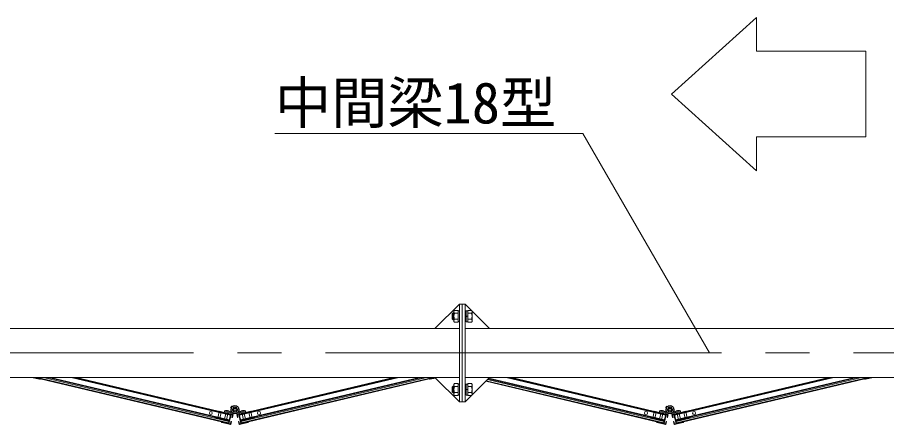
# Model space of a CAD drawing. Units: millimetres, scale not verified. Extents: x -12090 to 12090, y -18325 to 18325.
# Drawn here: x -5860 to -4082, y 14578 to 15412 of the extents above; entities that cross this region are included whole.
import ezdxf
from ezdxf.enums import TextEntityAlignment as Align

# ---------------------------------------------------------------- set-up
doc = ezdxf.new("R2010")
doc.units = ezdxf.units.MM
doc.header["$LTSCALE"] = 90
doc.linetypes.add('CHAIN2', pattern=[12, 9, -1, 1, -1])
doc.linetypes.add('DASHED1', pattern=[1.8, 1.2, -0.6])
for name, color, linetype, lineweight in [('0-6_ﾎﾞﾙﾄ類', 134, 'Continuous', 18), ('1-3_中間梁18', 134, 'Continuous', 18), ('1-6_通芯', 134, 'CHAIN2', 18), ('1-9_標準ﾊﾟﾈﾙ', 134, 'Continuous', 18), ('1-B_文字', 134, 'Continuous', 18), ('1-D_連結用梁45', 134, 'Continuous', 18)]:
    doc.layers.add(name, color=color, linetype=linetype, lineweight=lineweight)
doc.styles.add('ＭＳ ゴシック', font='')
doc.styles.get('ＭＳ ゴシック').set_extended_font_data('MS Gothic')

msp = doc.modelspace()

# ---------------------------------------------------------------- linework, layer by layer
at = {"layer": '0-6_ﾎﾞﾙﾄ類'}
for p, q in [((-4967.5, 14810.5), (-4965.87, 14812.13)), ((-4968.89, 14807), (-4970.89, 14805)), ((-4970.89, 14795), (-4970.89, 14805)), ((-4968.89, 14793), (-4970.89, 14795)), ((-4967.5, 14805.8), (-4970.1, 14805.8)), ((-4967.5, 14794.2), (-4970.1, 14794.2)), ((-4968.89, 14793), (-4968.89, 14807)), ((-4967.5, 14807), (-4968.89, 14807)), ((-4967.5, 14793), (-4968.89, 14793)), ((-4967.5, 14789.5), (-4967.5, 14810.5)), ((-4965.87, 14806.06), (-4958.5, 14806.06)), ((-4965.87, 14793.94), (-4958.5, 14793.94)), ((-4938.89, 14800.81), (-4941.89, 14800)), ((-4938.89, 14800), (-4941.89, 14799.19)), ((-4931.51, 14806.06), (-4938.89, 14806.06)), ((-4931.51, 14793.94), (-4938.89, 14793.94)), ((-4967.5, 14789.5), (-4965.87, 14787.87)), ((-4929.89, 14789.5), (-4931.51, 14787.87)), ((-4968.89, 14657), (-4970.89, 14655)), ((-4970.89, 14645), (-4970.89, 14655)), ((-4967.5, 14655.8), (-4970.1, 14655.8)), ((-4968.89, 14643), (-4968.89, 14657)), ((-4967.5, 14657), (-4968.89, 14657)), ((-4967.5, 14660.5), (-4965.87, 14662.12)), ((-4967.5, 14639.5), (-4967.5, 14660.5)), ((-4965.87, 14656.06), (-4958.5, 14656.06)), ((-4938.89, 14650.8), (-4941.89, 14650)), ((-4931.51, 14656.06), (-4938.89, 14656.06)), ((-4968.89, 14643), (-4970.89, 14645)), ((-4967.5, 14644.2), (-4970.1, 14644.2)), ((-4967.5, 14643), (-4968.89, 14643)), ((-4967.5, 14639.5), (-4965.87, 14637.88)), ((-4965.87, 14643.94), (-4958.5, 14643.94)), ((-4938.89, 14650), (-4941.89, 14649.19)), ((-4931.51, 14643.94), (-4938.89, 14643.94)), ((-4929.89, 14639.5), (-4931.51, 14637.88)), ((-5418.08, 14603.78), (-5420.97, 14608.77)), ((-5412.3, 14603.78), (-5418.08, 14603.78)), ((-5412.3, 14613.78), (-5409.42, 14608.77)), ((-5409.42, 14608.77), (-5412.3, 14603.78)), ((-4528.08, 14603.78), (-4530.97, 14608.77)), ((-4522.3, 14603.78), (-4528.08, 14603.78)), ((-4522.3, 14613.78), (-4519.42, 14608.77)), ((-4519.42, 14608.77), (-4522.3, 14603.78))]:
    msp.add_line(p, q, dxfattribs=at)
for points in [[(-4965.87, 14812.13), (-4958.5, 14812.13), (-4958.5, 14787.87), (-4965.87, 14787.87)], [(-4931.51, 14812.13), (-4938.89, 14812.13), (-4938.89, 14787.87), (-4931.51, 14787.87)], [(-4929.89, 14789.5), (-4929.89, 14810.5), (-4931.51, 14812.13)], [(-4965.87, 14662.12), (-4958.5, 14662.12), (-4958.5, 14637.88), (-4965.87, 14637.88)], [(-4931.51, 14662.12), (-4938.89, 14662.12), (-4938.89, 14637.88), (-4931.51, 14637.88)], [(-4929.89, 14639.5), (-4929.89, 14660.5), (-4931.51, 14662.12)], [(-5420.97, 14608.77), (-5418.08, 14613.78), (-5412.3, 14613.78)], [(-4530.97, 14608.77), (-4528.08, 14613.78), (-4522.3, 14613.78)]]:
    msp.add_lwpolyline(points, dxfattribs=at)
for points in [[(-4958.5, 14789), (-4958.5, 14811), (-4956.19, 14811), (-4956.19, 14789)], [(-4941.89, 14811), (-4941.89, 14789), (-4944.19, 14789), (-4944.19, 14811)], [(-4941.89, 14811.35), (-4941.89, 14788.65), (-4938.89, 14788.65), (-4938.89, 14811.35)], [(-4958.5, 14639), (-4958.5, 14661), (-4956.19, 14661), (-4956.19, 14639)], [(-4941.89, 14661), (-4941.89, 14639), (-4944.19, 14639), (-4944.19, 14661)], [(-4941.89, 14661.35), (-4941.89, 14638.65), (-4938.89, 14638.65), (-4938.89, 14661.35)]]:
    msp.add_lwpolyline(points, close=True, dxfattribs=at)
for centre, radius in [((-5415.19, 14608.77), 4.9), ((-5415.19, 14608.77), 3), ((-5415.19, 14608.77), 2.46), ((-4525.19, 14608.77), 4.9), ((-4525.19, 14608.77), 3), ((-4525.19, 14608.77), 2.46)]:
    msp.add_circle(centre, radius, dxfattribs=at)
for centre, radius, start, end in [((-4962.83, 14809.1), 4.28, 135, 225), ((-4934.55, 14809.1), 4.28, 315, 45), ((-4955.37, 14800), 12.12, 150, 210), ((-4962.83, 14790.91), 4.28, 135, 225), ((-4942.02, 14800), 12.12, 330, 30), ((-4934.55, 14790.91), 4.28, 315, 45), ((-4955.37, 14650), 12.12, 150, 210), ((-4962.83, 14659.09), 4.28, 135, 225), ((-4934.55, 14659.09), 4.28, 315, 45), ((-4942.02, 14650), 12.12, 330, 30), ((-4962.83, 14640.9), 4.28, 135, 225), ((-4934.55, 14640.9), 4.28, 315, 45)]:
    msp.add_arc(centre, radius, start, end, dxfattribs=at)
at = {"layer": '1-3_中間梁18'}
for points in [[(-4944.19, 14625), (-4944.19, 14825), (-4950.19, 14825), (-4950.19, 14625)], [(-4944.19, 14775), (-4894.19, 14775), (-4944.19, 14825)], [(-4944.19, 14675), (-3156.19, 14675), (-3156.19, 14775), (-4944.19, 14775)], [(-4944.19, 14675), (-4894.19, 14675), (-4944.19, 14625)]]:
    msp.add_lwpolyline(points, close=True, dxfattribs=at)
at = {"layer": '1-6_通芯'}
msp.add_line((-9550.2, 14725), (2890.81, 14725), dxfattribs=at)
at = {"layer": '1-9_標準ﾊﾟﾈﾙ'}
for p, q in [((-5831.51, 14675), (-5814.73, 14671.02)), ((-5825.02, 14675), (-5812.93, 14672.13)), ((-5819.82, 14675), (-5428.1, 14581.96)), ((-5799.92, 14673.87), (-5797, 14673.18)), ((-5796.66, 14674.64), (-5797, 14673.18)), ((-5792.99, 14675), (-5426.67, 14587.99)), ((-5750.15, 14675), (-5424.38, 14597.62)), ((-5080.24, 14675), (-5406.01, 14597.62)), ((-5037.4, 14675), (-5403.73, 14587.99)), ((-5010.56, 14675), (-5402.29, 14581.96)), ((-5033.73, 14674.64), (-5033.38, 14673.18)), ((-5030.46, 14673.87), (-5033.38, 14673.18)), ((-5006.03, 14674.84), (-5017.46, 14672.13)), ((-5004.79, 14673.6), (-5015.65, 14671.02)), ((-4895.88, 14673.31), (-4536.67, 14587.99)), ((-4860.15, 14675), (-4534.38, 14597.62)), ((-4190.24, 14675), (-4516.01, 14597.62)), ((-4147.4, 14675), (-4513.73, 14587.99)), ((-4120.57, 14675), (-4512.28, 14581.96)), ((-4143.73, 14674.64), (-4143.38, 14673.18)), ((-4140.47, 14673.87), (-4143.38, 14673.18)), ((-4115.38, 14675), (-4127.46, 14672.13)), ((-4108.88, 14675), (-4125.65, 14671.02)), ((-4901.03, 14668.16), (-4538.1, 14581.96)), ((-5422.15, 14615.58), (-5423.88, 14613.12)), ((-5420.75, 14615.21), (-5421.46, 14615.7)), ((-4532.15, 14615.58), (-4533.88, 14613.12)), ((-4530.75, 14615.21), (-4531.45, 14615.7)), ((-5448.42, 14604.57), (-5448.19, 14605.54)), ((-5424.1, 14598.79), (-5448.42, 14604.57)), ((-5447.59, 14605.91), (-5419.38, 14599.22)), ((-5424.1, 14598.79), (-5426.95, 14586.82)), ((-5423.75, 14612.43), (-5423.08, 14611.95)), ((-5423.7, 14608.77), (-5423.7, 14604.34)), ((-5419.01, 14598.61), (-5420.45, 14592.53)), ((-5411.39, 14598.61), (-5409.94, 14592.53)), ((-5382.8, 14605.91), (-5411.02, 14599.22)), ((-5406.7, 14608.77), (-5406.7, 14604.34)), ((-5406.29, 14598.79), (-5381.96, 14604.57)), ((-5406.29, 14598.79), (-5403.45, 14586.82)), ((-5404.98, 14604.76), (-5404.52, 14602.81)), ((-5381.96, 14604.57), (-5382.2, 14605.54)), ((-4558.42, 14604.57), (-4558.19, 14605.54)), ((-4534.1, 14598.79), (-4558.42, 14604.57)), ((-4557.59, 14605.91), (-4529.38, 14599.22)), ((-4534.1, 14598.79), (-4536.94, 14586.82)), ((-4533.75, 14612.43), (-4533.07, 14611.95)), ((-4533.7, 14608.77), (-4533.7, 14604.34)), ((-4529.01, 14598.61), (-4530.45, 14592.53)), ((-4521.38, 14598.61), (-4519.93, 14592.53)), ((-4492.8, 14605.91), (-4521.02, 14599.22)), ((-4516.69, 14608.77), (-4516.69, 14604.34)), ((-4516.29, 14598.79), (-4491.96, 14604.57)), ((-4516.29, 14598.79), (-4513.45, 14586.82)), ((-4514.98, 14604.76), (-4514.52, 14602.81)), ((-4491.96, 14604.57), (-4492.2, 14605.54)), ((-5456.13, 14593.76), (-5456.47, 14592.3)), ((-5453.56, 14591.6), (-5456.47, 14592.3)), ((-5426.95, 14586.82), (-5456.13, 14593.76)), ((-5443.83, 14589.3), (-5444.2, 14589.9)), ((-5427.29, 14585.36), (-5443.83, 14589.3)), ((-5428.38, 14580.79), (-5442.72, 14584.2)), ((-5424.35, 14578.29), (-5441.62, 14582.39)), ((-5427.29, 14585.36), (-5428.38, 14580.79)), ((-5422.29, 14584.74), (-5423.74, 14578.67)), ((-5423.27, 14584.98), (-5422.29, 14584.74)), ((-5421.42, 14592.76), (-5420.45, 14592.53)), ((-5408.96, 14592.76), (-5409.94, 14592.53)), ((-5407.12, 14584.98), (-5408.09, 14584.74)), ((-5408.09, 14584.74), (-5406.64, 14578.67)), ((-5406.05, 14578.29), (-5388.78, 14582.39)), ((-5403.45, 14586.82), (-5374.26, 14593.76)), ((-5403.1, 14585.36), (-5386.55, 14589.3)), ((-5403.1, 14585.36), (-5402.02, 14580.79)), ((-5402.02, 14580.79), (-5387.66, 14584.2)), ((-5386.55, 14589.3), (-5386.18, 14589.9)), ((-5376.82, 14591.6), (-5373.91, 14592.3)), ((-5374.26, 14593.76), (-5373.91, 14592.3)), ((-4566.13, 14593.76), (-4566.47, 14592.3)), ((-4563.56, 14591.6), (-4566.47, 14592.3)), ((-4536.94, 14586.82), (-4566.13, 14593.76)), ((-4553.83, 14589.3), (-4554.2, 14589.9)), ((-4537.29, 14585.36), (-4553.83, 14589.3)), ((-4538.38, 14580.79), (-4552.72, 14584.2)), ((-4534.34, 14578.29), (-4551.62, 14582.39)), ((-4537.29, 14585.36), (-4538.38, 14580.79)), ((-4532.3, 14584.74), (-4533.74, 14578.67)), ((-4533.27, 14584.98), (-4532.3, 14584.74)), ((-4531.42, 14592.76), (-4530.45, 14592.53)), ((-4518.96, 14592.76), (-4519.93, 14592.53)), ((-4517.12, 14584.98), (-4518.09, 14584.74)), ((-4518.09, 14584.74), (-4516.65, 14578.67)), ((-4516.05, 14578.29), (-4498.78, 14582.39)), ((-4513.45, 14586.82), (-4484.26, 14593.76)), ((-4513.1, 14585.36), (-4496.56, 14589.3)), ((-4513.1, 14585.36), (-4512.01, 14580.79)), ((-4512.01, 14580.79), (-4497.66, 14584.2)), ((-4496.56, 14589.3), (-4496.18, 14589.9)), ((-4486.83, 14591.6), (-4483.91, 14592.3)), ((-4484.26, 14593.76), (-4483.91, 14592.3))]:
    msp.add_line(p, q, dxfattribs=at)
at = {"layer": '1-9_標準ﾊﾟﾈﾙ', "linetype": 'DASHED1'}
for p, q in [((-5447.55, 14604.36), (-5450.39, 14592.39)), ((-5443.46, 14603.39), (-5446.31, 14591.42)), ((-5433.93, 14601.12), (-5436.76, 14589.16)), ((-5433.58, 14602.59), (-5433.93, 14601.12)), ((-5429.84, 14600.16), (-5432.68, 14588.19)), ((-5429.49, 14601.62), (-5429.84, 14600.16)), ((-5400.89, 14601.62), (-5400.55, 14600.16)), ((-5400.55, 14600.16), (-5397.7, 14588.19)), ((-5396.81, 14602.59), (-5396.46, 14601.12)), ((-5396.46, 14601.12), (-5393.62, 14589.16)), ((-5386.92, 14603.39), (-5384.08, 14591.42)), ((-5382.84, 14604.36), (-5379.99, 14592.39)), ((-4557.55, 14604.36), (-4560.39, 14592.39)), ((-4553.46, 14603.39), (-4556.3, 14591.42)), ((-4543.93, 14601.12), (-4546.76, 14589.16)), ((-4543.58, 14602.59), (-4543.93, 14601.12)), ((-4539.84, 14600.16), (-4542.68, 14588.19)), ((-4539.49, 14601.62), (-4539.84, 14600.16)), ((-4510.89, 14601.62), (-4510.55, 14600.16)), ((-4510.55, 14600.16), (-4507.7, 14588.19)), ((-4506.8, 14602.59), (-4506.46, 14601.12)), ((-4506.46, 14601.12), (-4503.62, 14589.16)), ((-4496.92, 14603.39), (-4494.09, 14591.42)), ((-4492.84, 14604.36), (-4490, 14592.39)), ((-5450.39, 14592.39), (-5450.62, 14591.42)), ((-5446.31, 14591.42), (-5446.53, 14590.45)), ((-5384.08, 14591.42), (-5383.85, 14590.45)), ((-5379.99, 14592.39), (-5379.77, 14591.42)), ((-4560.39, 14592.39), (-4560.62, 14591.42)), ((-4556.3, 14591.42), (-4556.54, 14590.45)), ((-4494.09, 14591.42), (-4493.85, 14590.45)), ((-4490, 14592.39), (-4489.77, 14591.42))]:
    msp.add_line(p, q, dxfattribs=at)
at = {"layer": '1-9_標準ﾊﾟﾈﾙ'}
for points in [[(-5825.02, 14675), (-5428.38, 14580.79), (-5423.82, 14599.96), (-5739.77, 14675)], [(-5819.82, 14675), (-5428.1, 14581.96), (-5427.4, 14584.88), (-5806.84, 14675)], [(-5799.92, 14673.87), (-5800.29, 14674.47), (-5802.52, 14675)], [(-5798.19, 14675), (-5426.95, 14586.82), (-5424.1, 14598.79), (-5744.96, 14675)], [(-5006.03, 14674.84), (-5402.02, 14580.79), (-5406.56, 14599.96), (-5090.62, 14675)], [(-5032.21, 14675), (-5403.45, 14586.82), (-5406.29, 14598.79), (-5085.43, 14675)], [(-5010.56, 14675), (-5402.29, 14581.96), (-5402.98, 14584.88), (-5023.55, 14675)], [(-5030.46, 14673.87), (-5030.09, 14674.47), (-5027.88, 14675)], [(-4902.03, 14667.17), (-4538.38, 14580.79), (-4533.82, 14599.96), (-4849.77, 14675)], [(-4901.03, 14668.16), (-4538.1, 14581.96), (-4537.4, 14584.88), (-4898.54, 14670.66)], [(-4896.88, 14672.31), (-4536.94, 14586.82), (-4534.1, 14598.79), (-4854.96, 14675)], [(-4115.38, 14675), (-4512.01, 14580.79), (-4516.56, 14599.96), (-4200.62, 14675)], [(-4142.2, 14675), (-4513.45, 14586.82), (-4516.29, 14598.79), (-4195.43, 14675)], [(-4120.57, 14675), (-4512.28, 14581.96), (-4512.99, 14584.88), (-4133.55, 14675)], [(-4140.47, 14673.87), (-4140.09, 14674.47), (-4137.88, 14675)], [(-5422.23, 14604), (-5436.11, 14607.3), (-5436.57, 14605.35), (-5419.02, 14601.19)], [(-5423.27, 14584.98), (-5424.48, 14579.86), (-5427.4, 14580.56), (-5423.13, 14598.56), (-5420.2, 14597.86), (-5421.42, 14592.76)], [(-5408.16, 14604), (-5394.28, 14607.3), (-5393.82, 14605.35), (-5411.37, 14601.19)], [(-5407.12, 14584.98), (-5405.9, 14579.86), (-5402.99, 14580.56), (-5407.26, 14598.56), (-5410.18, 14597.86), (-5408.96, 14592.76)], [(-4532.23, 14604), (-4546.11, 14607.3), (-4546.57, 14605.35), (-4529.02, 14601.19)], [(-4533.27, 14584.98), (-4534.48, 14579.86), (-4537.4, 14580.56), (-4533.13, 14598.56), (-4530.2, 14597.86), (-4531.42, 14592.76)], [(-4518.16, 14604), (-4504.27, 14607.3), (-4503.82, 14605.35), (-4521.38, 14601.19)], [(-4517.12, 14584.98), (-4515.9, 14579.86), (-4512.99, 14580.56), (-4517.26, 14598.56), (-4520.18, 14597.86), (-4518.96, 14592.76)], [(-5453.56, 14591.6), (-5452.96, 14591.98), (-5444.2, 14589.9)], [(-5376.82, 14591.6), (-5377.43, 14591.98), (-5386.18, 14589.9)], [(-4563.56, 14591.6), (-4562.95, 14591.98), (-4554.2, 14589.9)], [(-4486.83, 14591.6), (-4487.43, 14591.98), (-4496.18, 14589.9)]]:
    msp.add_lwpolyline(points, dxfattribs=at)
for points in [[(-5421.01, 14601.65), (-5436.57, 14605.35), (-5437.03, 14603.41), (-5421.47, 14599.71)], [(-5393.82, 14605.35), (-5409.39, 14601.65), (-5408.92, 14599.71), (-5393.36, 14603.41)], [(-4531.01, 14601.65), (-4546.57, 14605.35), (-4547.03, 14603.41), (-4531.46, 14599.71)], [(-4503.82, 14605.35), (-4519.39, 14601.65), (-4518.92, 14599.71), (-4503.36, 14603.41)]]:
    msp.add_lwpolyline(points, close=True, dxfattribs=at)
for centre, radius in [((-5415.19, 14608.77), 8.5), ((-5415.19, 14608.77), 8), ((-4525.19, 14608.77), 8.5), ((-4525.19, 14608.77), 8), ((-5464.44, 14602.05), 3), ((-5365.95, 14602.05), 3), ((-4574.44, 14602.05), 3), ((-4475.95, 14602.05), 3)]:
    msp.add_circle(centre, radius, dxfattribs=at)
for centre, radius, start, end in [((-5814.39, 14672.48), 1.5, 256.63913, 346.63913), ((-5802.94, 14682.81), 8.5, 246.753, 284.712), ((-5027.44, 14682.81), 8.5, 255.288, 293.247), ((-5016, 14672.48), 1.5, 193.36087, 283.36087), ((-4137.44, 14682.81), 8.5, 255.288, 293.247), ((-4126.01, 14672.48), 1.5, 193.36087, 283.36087), ((-5421.74, 14615.29), 0.504, 55, 145), ((-4531.74, 14615.29), 0.504, 55, 145), ((-5447.71, 14605.42), 0.504, 76.63913, 166.63913), ((-5432.35, 14598.69), 8.5, 48.567, 104.712), ((-5423.46, 14612.83), 0.504, 145, 235), ((-5419.49, 14598.73), 0.504, 346.63913, 76.63913), ((-5410.9, 14598.73), 0.504, 103.36087, 193.36087), ((-5398.04, 14598.69), 8.5, 75.288, 131.433), ((-5382.68, 14605.42), 0.504, 13.36087, 103.36087), ((-4557.71, 14605.42), 0.504, 76.63913, 166.63913), ((-4542.35, 14598.69), 8.5, 48.567, 104.712), ((-4533.46, 14612.83), 0.504, 145, 235), ((-4529.49, 14598.73), 0.504, 346.63913, 76.63913), ((-4520.9, 14598.73), 0.504, 103.36087, 193.36087), ((-4508.04, 14598.69), 8.5, 75.288, 131.433), ((-4492.68, 14605.42), 0.504, 13.36087, 103.36087), ((-5446.85, 14598.23), 8.5, 228.567, 284.712), ((-5441.27, 14583.85), 1.5, 166.63913, 256.63913), ((-5389.12, 14583.85), 1.5, 283.36087, 13.36087), ((-5383.54, 14598.23), 8.5, 255.288, 311.433), ((-4556.84, 14598.23), 8.5, 228.567, 284.712), ((-4551.26, 14583.85), 1.5, 166.63913, 256.63913), ((-4499.12, 14583.85), 1.5, 283.36087, 13.36087), ((-4493.54, 14598.23), 8.5, 255.288, 311.433), ((-5424.23, 14578.78), 0.504, 256.63913, 346.63913), ((-5406.16, 14578.78), 0.504, 193.36087, 283.36087), ((-4534.23, 14578.78), 0.504, 256.63913, 346.63913), ((-4516.15, 14578.78), 0.504, 193.36087, 283.36087)]:
    msp.add_arc(centre, radius, start, end, dxfattribs=at)
at = {"layer": '1-B_文字'}
msp.add_line((-5333.64, 15174.18), (-4704.24, 15174.18), dxfattribs=at)
msp.add_lwpolyline([(-4521.99, 15254.76), (-4348.69, 15411.68), (-4348.69, 15342.2), (-4124.72, 15342.2), (-4124.72, 15166.99), (-4348.69, 15166.99), (-4348.69, 15097.51)], close=True, dxfattribs=at)
msp.add_lwpolyline([(-4444.21, 14725), (-4703.54, 15174.18), (-4703.98, 15174.18)], dxfattribs=at)
at = {"layer": '1-D_連結用梁45'}
for points in [[(-4956.19, 14775), (-5006.2, 14775), (-4956.19, 14825)], [(-4950.19, 14825), (-4950.19, 14625), (-4956.19, 14625), (-4956.19, 14825)], [(-4956.19, 14675), (-9550.2, 14675), (-9550.2, 14775), (-4956.19, 14775)], [(-4956.19, 14675), (-5006.2, 14675), (-4956.19, 14625)]]:
    msp.add_lwpolyline(points, close=True, dxfattribs=at)

# ---------------------------------------------------------------- texts
at = {"layer": '1-B_文字', "style": 'ＭＳ ゴシック'}
msp.add_text('中間梁18型', height=84.46, dxfattribs=at).set_placement((-5333.64, 15169.27), align=Align.BOTTOM_LEFT)

doc.saveas('drawing.dxf')
